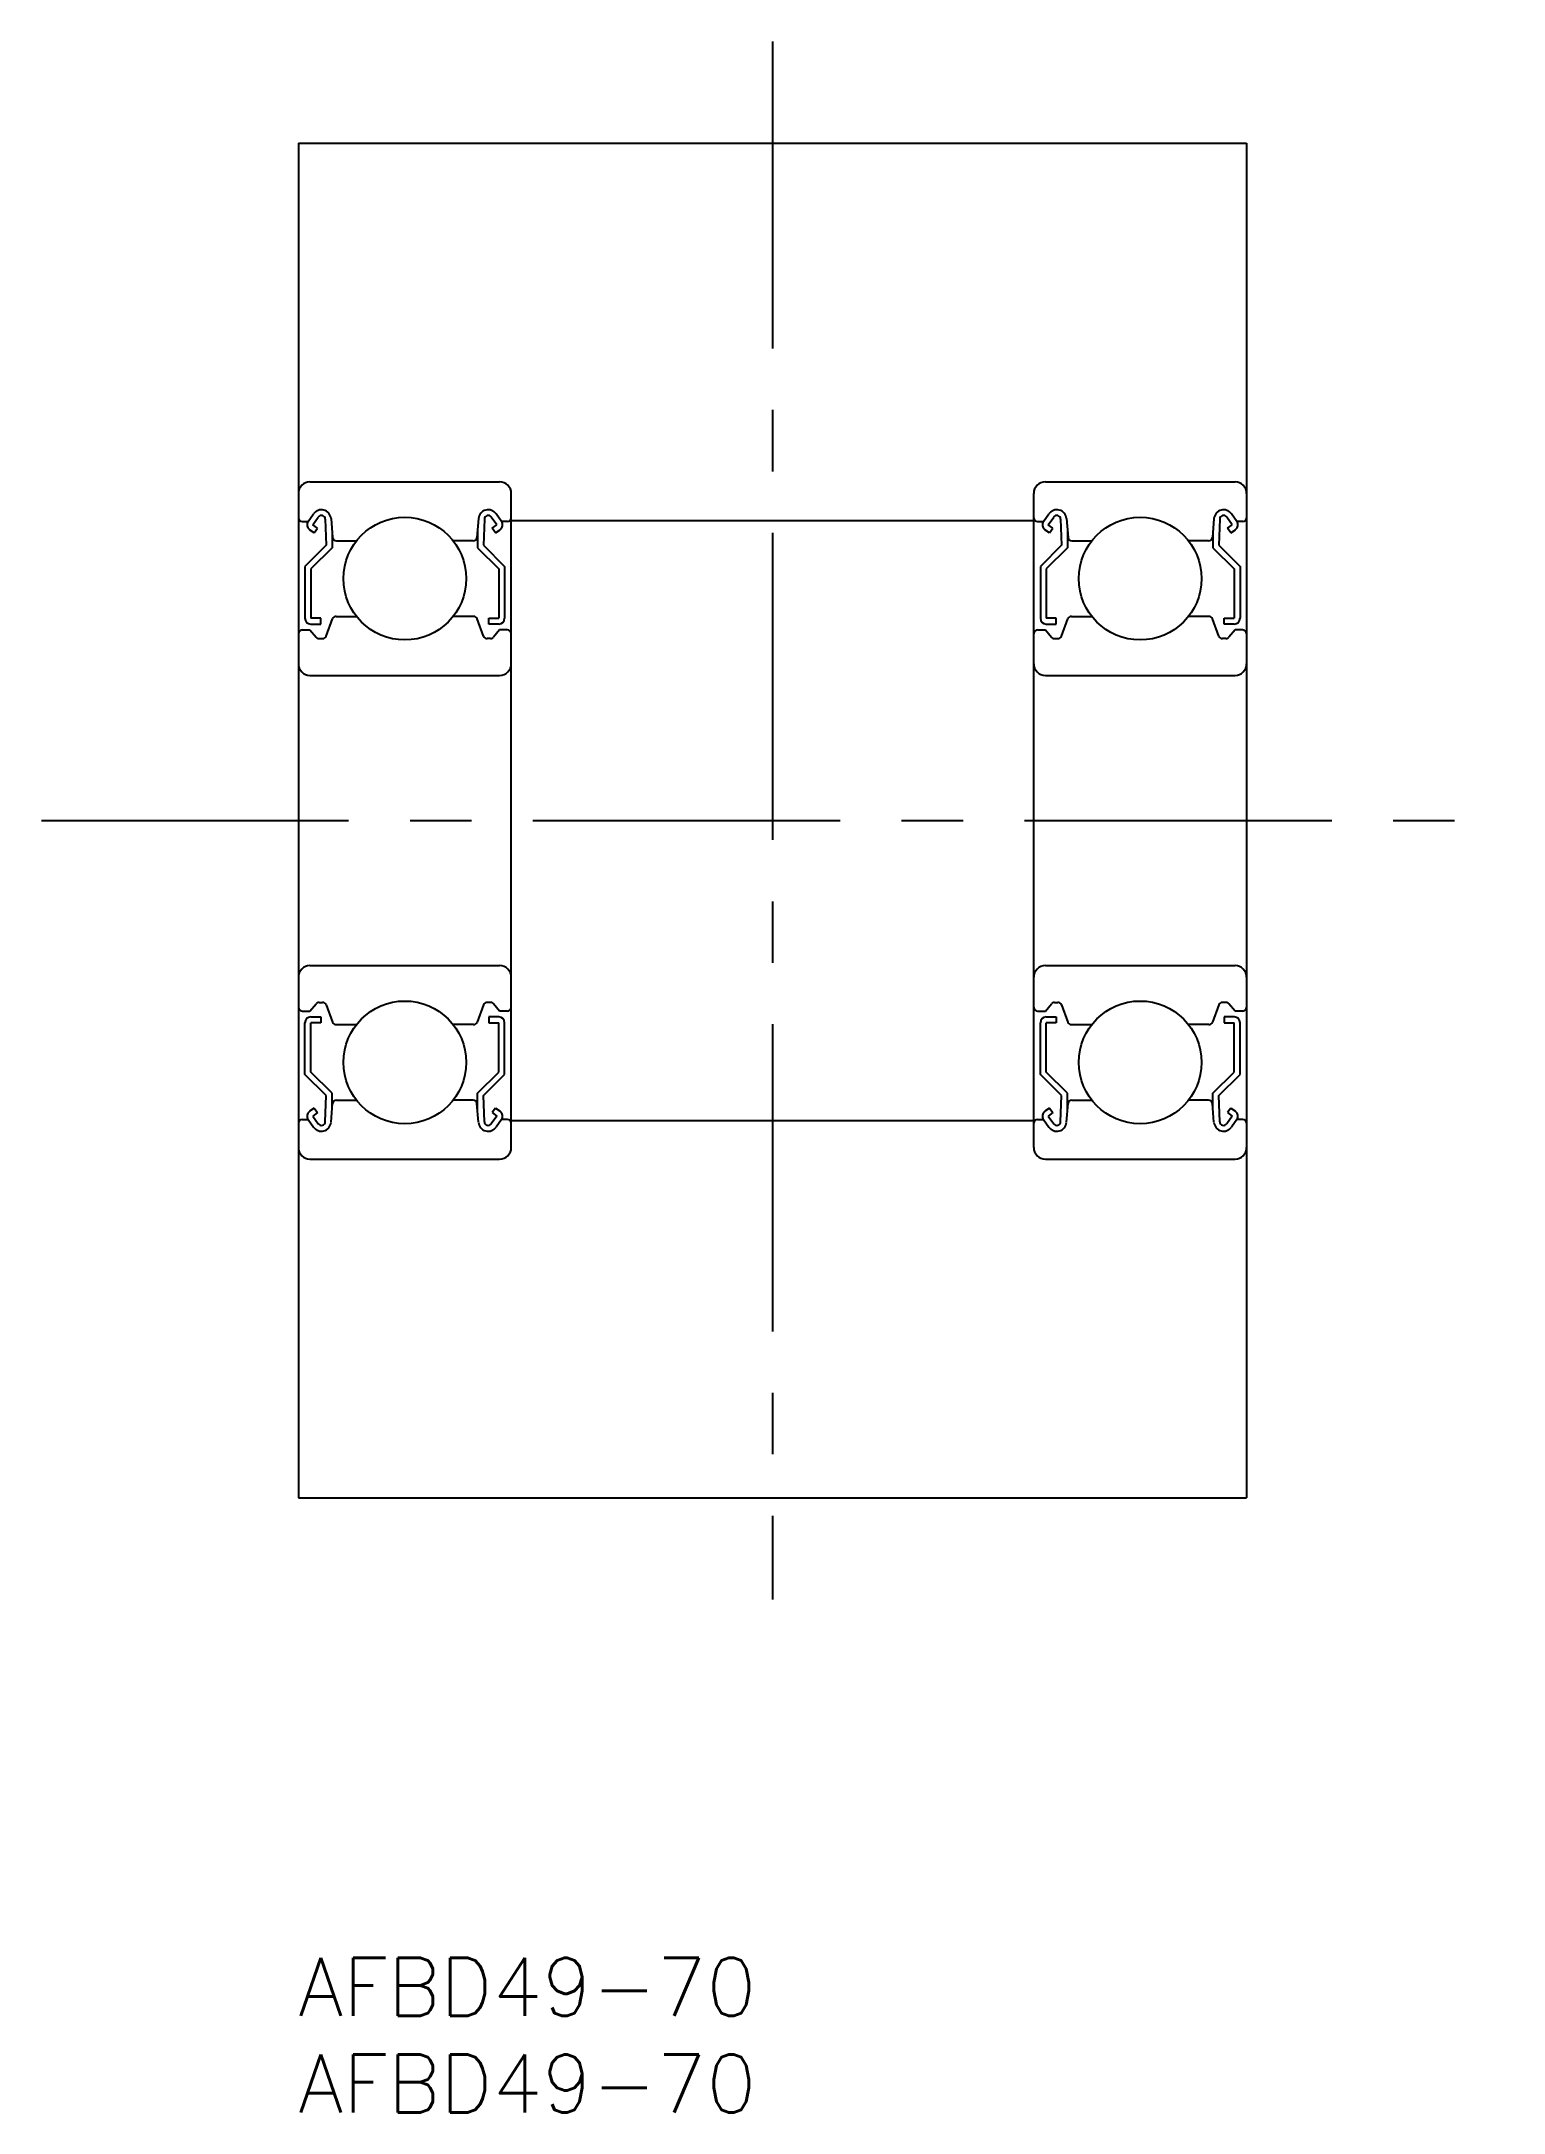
# Model space of a CAD drawing. Extents: x -13 to 62, y -8 to 99.
import ezdxf

# ---------------------------------------------------------------- set-up
doc = ezdxf.new("R2010")
doc.units = 0
doc.header["$LTSCALE"] = 0.5
doc.linetypes.add('CENTER', pattern=[50.8, 31.75, -6.35, 6.35, -6.35])
doc.layers.get('0').update_dxf_attribs({"linetype": 'CONTINUOUS'})
doc.layers.add('CENTER', color=1, linetype='CENTER')
doc.styles.get("Standard").update_dxf_attribs({"font": 'txt.shx', "height": 3, "bigfont": 'bigfont.shx'})

# ---------------------------------------------------------------- blocks, each defined once
blk = doc.blocks.new('*U8')
at = {"color": 7, "linetype": 'CONTINUOUS'}
blk.add_text('AFBD49-70', height=3, dxfattribs=at).set_placement((0, -3))
blk = doc.blocks.new('*U9')
at = {"color": 7, "linetype": 'CONTINUOUS'}
blk.add_text('AFBD49-70', height=3, dxfattribs=at).set_placement((0, -8))

msp = doc.modelspace()

# ---------------------------------------------------------------- linework, layer by layer
at = {"color": 7, "linetype": 'CONTINUOUS'}
for p, q in [((0, 93.78), (49, 93.78)), ((0, 93.78), (0, 23.78)), ((49, 93.78), (49, 23.78)), ((0.6, 76.28), (10.4, 76.28)), ((38.6, 76.28), (48.4, 76.28)), ((11, 41.88), (11, 75.68)), ((38, 41.88), (38, 75.68)), ((0.2, 74.23), (0.5, 74.23)), ((0.5, 74.23), (0.78, 74.63)), ((0.75, 74.06), (1.03, 74.46)), ((0.99, 73.89), (0.75, 74.06)), ((0.82, 73.64), (0.99, 73.89)), ((1.39, 74.35), (1.44, 73.01)), ((1.69, 74.39), (1.77, 73.41)), ((9.31, 74.39), (9.23, 73.41)), ((9.61, 74.35), (9.56, 73.01)), ((10.25, 74.06), (9.97, 74.46)), ((10.01, 73.89), (10.25, 74.06)), ((10.18, 73.64), (10.01, 73.89)), ((10.5, 74.23), (10.22, 74.63)), ((10.8, 74.23), (10.5, 74.23)), ((11, 74.28), (38, 74.28)), ((38.2, 74.23), (38.5, 74.23)), ((38.5, 74.23), (38.78, 74.63)), ((38.75, 74.06), (39.03, 74.46)), ((38.99, 73.89), (38.75, 74.06)), ((38.82, 73.64), (38.99, 73.89)), ((39.39, 74.35), (39.44, 73.01)), ((39.69, 74.39), (39.77, 73.41)), ((47.31, 74.39), (47.23, 73.41)), ((47.61, 74.35), (47.56, 73.01)), ((48.25, 74.06), (47.97, 74.46)), ((48.01, 73.89), (48.25, 74.06)), ((48.18, 73.64), (48.01, 73.89)), ((48.5, 74.23), (48.22, 74.63)), ((48.8, 74.23), (48.5, 74.23)), ((1.44, 73.01), (0.34, 71.91)), ((0.82, 73.64), (0.57, 73.81)), ((1.74, 72.88), (0.64, 71.78)), ((1.74, 73.75), (1.74, 72.88)), ((1.97, 73.23), (2.99, 73.23)), ((9.03, 73.23), (8.01, 73.23)), ((9.26, 73.75), (9.26, 72.88)), ((9.26, 72.88), (10.36, 71.78)), ((9.56, 73.01), (10.66, 71.91)), ((10.18, 73.64), (10.43, 73.81)), ((39.44, 73.01), (38.34, 71.91)), ((38.82, 73.64), (38.57, 73.81)), ((39.74, 72.88), (38.64, 71.78)), ((39.74, 73.75), (39.74, 72.88)), ((39.97, 73.23), (40.99, 73.23)), ((47.03, 73.23), (46.01, 73.23)), ((47.26, 73.75), (47.26, 72.88)), ((47.26, 72.88), (48.36, 71.78)), ((47.56, 73.01), (48.66, 71.91)), ((48.18, 73.64), (48.43, 73.81)), ((0.34, 71.91), (0.34, 69.23)), ((0.64, 71.78), (0.64, 69.23)), ((10.36, 71.78), (10.36, 69.23)), ((10.66, 71.91), (10.66, 69.23)), ((38.34, 71.91), (38.34, 69.23)), ((38.64, 71.78), (38.64, 69.23)), ((48.36, 71.78), (48.36, 69.23)), ((48.66, 71.91), (48.66, 69.23)), ((0.2, 68.63), (0.6, 68.63)), ((0.6, 68.63), (0.92, 68.25)), ((1.16, 69.23), (0.64, 69.23)), ((0.64, 68.93), (1.16, 68.93)), ((1.16, 68.93), (1.16, 69.23)), ((1.43, 68.31), (1.76, 69.2)), ((1.95, 69.33), (2.99, 69.33)), ((9.05, 69.33), (8.01, 69.33)), ((9.57, 68.31), (9.24, 69.2)), ((9.84, 69.23), (10.36, 69.23)), ((9.84, 68.93), (9.84, 69.23)), ((10.36, 68.93), (9.84, 68.93)), ((10.4, 68.63), (10.08, 68.25)), ((10.8, 68.63), (10.4, 68.63)), ((38.2, 68.63), (38.6, 68.63)), ((38.6, 68.63), (38.92, 68.25)), ((39.16, 69.23), (38.64, 69.23)), ((38.64, 68.93), (39.16, 68.93)), ((39.16, 68.93), (39.16, 69.23)), ((39.43, 68.31), (39.76, 69.2)), ((39.95, 69.33), (40.99, 69.33)), ((47.05, 69.33), (46.01, 69.33)), ((47.57, 68.31), (47.24, 69.2)), ((47.84, 69.23), (48.36, 69.23)), ((47.84, 68.93), (47.84, 69.23)), ((48.36, 68.93), (47.84, 68.93)), ((48.4, 68.63), (48.08, 68.25)), ((48.8, 68.63), (48.4, 68.63)), ((1.07, 68.18), (1.25, 68.18)), ((9.93, 68.18), (9.75, 68.18)), ((39.07, 68.18), (39.25, 68.18)), ((47.93, 68.18), (47.75, 68.18)), ((0.6, 66.28), (10.4, 66.28)), ((38.6, 66.28), (48.4, 66.28)), ((0.6, 51.28), (10.4, 51.28)), ((38.6, 51.28), (48.4, 51.28)), ((0.6, 48.93), (0.92, 49.31)), ((1.07, 49.38), (1.25, 49.38)), ((1.43, 49.25), (1.76, 48.36)), ((9.57, 49.25), (9.24, 48.36)), ((9.93, 49.38), (9.75, 49.38)), ((10.4, 48.93), (10.08, 49.31)), ((38.6, 48.93), (38.92, 49.31)), ((39.07, 49.38), (39.25, 49.38)), ((39.43, 49.25), (39.76, 48.36)), ((47.57, 49.25), (47.24, 48.36)), ((47.93, 49.38), (47.75, 49.38)), ((48.4, 48.93), (48.08, 49.31)), ((0.2, 48.93), (0.6, 48.93)), ((0.34, 45.66), (0.34, 48.33)), ((0.64, 48.63), (1.16, 48.63)), ((0.64, 45.78), (0.64, 48.33)), ((1.16, 48.33), (0.64, 48.33)), ((1.16, 48.63), (1.16, 48.33)), ((1.95, 48.23), (2.99, 48.23)), ((9.05, 48.23), (8.01, 48.23)), ((9.84, 48.63), (9.84, 48.33)), ((10.36, 48.63), (9.84, 48.63)), ((9.84, 48.33), (10.36, 48.33)), ((10.36, 45.78), (10.36, 48.33)), ((10.8, 48.93), (10.4, 48.93)), ((10.66, 45.66), (10.66, 48.33)), ((38.2, 48.93), (38.6, 48.93)), ((38.34, 45.66), (38.34, 48.33)), ((38.64, 48.63), (39.16, 48.63)), ((38.64, 45.78), (38.64, 48.33)), ((39.16, 48.33), (38.64, 48.33)), ((39.16, 48.63), (39.16, 48.33)), ((39.95, 48.23), (40.99, 48.23)), ((47.05, 48.23), (46.01, 48.23)), ((47.84, 48.63), (47.84, 48.33)), ((48.36, 48.63), (47.84, 48.63)), ((47.84, 48.33), (48.36, 48.33)), ((48.36, 45.78), (48.36, 48.33)), ((48.8, 48.93), (48.4, 48.93)), ((48.66, 45.66), (48.66, 48.33)), ((1.44, 44.56), (0.34, 45.66)), ((1.74, 44.68), (0.64, 45.78)), ((9.26, 44.68), (10.36, 45.78)), ((9.56, 44.56), (10.66, 45.66)), ((39.44, 44.56), (38.34, 45.66)), ((39.74, 44.68), (38.64, 45.78)), ((47.26, 44.68), (48.36, 45.78)), ((47.56, 44.56), (48.66, 45.66)), ((0.82, 43.92), (0.57, 43.75)), ((0.82, 43.92), (0.99, 43.68)), ((1.39, 43.21), (1.44, 44.56)), ((1.69, 43.18), (1.77, 44.15)), ((1.74, 43.81), (1.74, 44.68)), ((1.97, 44.33), (2.99, 44.33)), ((9.03, 44.33), (8.01, 44.33)), ((9.31, 43.18), (9.23, 44.15)), ((9.26, 43.81), (9.26, 44.68)), ((9.61, 43.21), (9.56, 44.56)), ((10.18, 43.92), (10.01, 43.68)), ((10.18, 43.92), (10.43, 43.75)), ((38.82, 43.92), (38.57, 43.75)), ((38.82, 43.92), (38.99, 43.68)), ((39.39, 43.21), (39.44, 44.56)), ((39.69, 43.18), (39.77, 44.15)), ((39.74, 43.81), (39.74, 44.68)), ((39.97, 44.33), (40.99, 44.33)), ((47.03, 44.33), (46.01, 44.33)), ((47.31, 43.18), (47.23, 44.15)), ((47.26, 43.81), (47.26, 44.68)), ((47.61, 43.21), (47.56, 44.56)), ((48.18, 43.92), (48.01, 43.68)), ((48.18, 43.92), (48.43, 43.75)), ((0.2, 43.33), (0.5, 43.33)), ((0.5, 43.33), (0.78, 42.93)), ((0.99, 43.68), (0.75, 43.5)), ((0.75, 43.5), (1.03, 43.1)), ((10.25, 43.5), (9.97, 43.1)), ((10.01, 43.68), (10.25, 43.5)), ((10.5, 43.33), (10.22, 42.93)), ((10.8, 43.33), (10.5, 43.33)), ((11, 43.28), (38, 43.28)), ((38.2, 43.33), (38.5, 43.33)), ((38.5, 43.33), (38.78, 42.93)), ((38.99, 43.68), (38.75, 43.5)), ((38.75, 43.5), (39.03, 43.1)), ((48.25, 43.5), (47.97, 43.1)), ((48.01, 43.68), (48.25, 43.5)), ((48.5, 43.33), (48.22, 42.93)), ((48.8, 43.33), (48.5, 43.33)), ((0.6, 41.28), (10.4, 41.28)), ((38.6, 41.28), (48.4, 41.28)), ((0, 23.78), (49, 23.78))]:
    msp.add_line(p, q, dxfattribs=at)
for centre in [(5.5, 71.28), (43.5, 71.28), (5.5, 46.28), (43.5, 46.28)]:
    msp.add_circle(centre, 3.17, dxfattribs=at)
for centre, radius, start, end in [((0.6, 75.68), 0.6, 90, 180), ((10.4, 75.68), 0.6, 0, 90), ((38.6, 75.68), 0.6, 90, 180), ((48.4, 75.68), 0.6, 0, 90), ((0.2, 74.43), 0.2, 180, 270), ((0.75, 74.06), 0.3, 144.9356, 235.0377), ((1.19, 74.34), 0.5, 5.065, 144.9356), ((1.19, 74.35), 0.2, 2.1312, 144.9367), ((9.81, 74.34), 0.5, 35.0644, 174.935), ((9.81, 74.35), 0.2, 35.0633, 177.8688), ((10.25, 74.06), 0.3, 304.9623, 35.0644), ((10.8, 74.43), 0.2, 270, 0), ((38.2, 74.43), 0.2, 180, 270), ((38.75, 74.06), 0.3, 144.9356, 235.0377), ((39.19, 74.34), 0.5, 5.065, 144.9356), ((39.19, 74.35), 0.2, 2.1312, 144.9367), ((47.81, 74.34), 0.5, 35.0644, 174.935), ((47.81, 74.35), 0.2, 35.0633, 177.8688), ((48.25, 74.06), 0.3, 304.9623, 35.0644), ((48.8, 74.43), 0.2, 270, 0), ((1.97, 73.43), 0.2, 185.065, 270), ((9.03, 73.43), 0.2, 270, 354.935), ((39.97, 73.43), 0.2, 185.065, 270), ((47.03, 73.43), 0.2, 270, 354.935), ((0.2, 68.43), 0.2, 90, 180), ((0.64, 69.23), 0.3, 180, 270), ((1.95, 69.13), 0.2, 90, 159.9703), ((9.05, 69.13), 0.2, 20.0297, 90), ((10.36, 69.23), 0.3, 270, 0), ((10.8, 68.43), 0.2, 0, 90), ((38.2, 68.43), 0.2, 90, 180), ((38.64, 69.23), 0.3, 180, 270), ((39.95, 69.13), 0.2, 90, 159.9703), ((47.05, 69.13), 0.2, 20.0297, 90), ((48.36, 69.23), 0.3, 270, 0), ((48.8, 68.43), 0.2, 0, 90), ((1.07, 68.38), 0.2, 219.997, 270), ((1.25, 68.38), 0.2, 270, 339.9703), ((9.75, 68.38), 0.2, 200.0297, 270), ((9.93, 68.38), 0.2, 270, 320.003), ((39.07, 68.38), 0.2, 219.997, 270), ((39.25, 68.38), 0.2, 270, 339.9703), ((47.75, 68.38), 0.2, 200.0297, 270), ((47.93, 68.38), 0.2, 270, 320.003), ((0.6, 66.88), 0.6, 180, 270), ((10.4, 66.88), 0.6, 270, 0), ((38.6, 66.88), 0.6, 180, 270), ((48.4, 66.88), 0.6, 270, 0), ((0.6, 50.68), 0.6, 90, 180), ((10.4, 50.68), 0.6, 0, 90), ((38.6, 50.68), 0.6, 90, 180), ((48.4, 50.68), 0.6, 0, 90), ((1.07, 49.18), 0.2, 90, 140.003), ((1.25, 49.18), 0.2, 20.0297, 90), ((9.75, 49.18), 0.2, 90, 159.9703), ((9.93, 49.18), 0.2, 39.997, 90), ((39.07, 49.18), 0.2, 90, 140.003), ((39.25, 49.18), 0.2, 20.0297, 90), ((47.75, 49.18), 0.2, 90, 159.9703), ((47.93, 49.18), 0.2, 39.997, 90), ((0.2, 49.13), 0.2, 180, 270), ((0.64, 48.33), 0.3, 90, 180), ((1.95, 48.43), 0.2, 200.0297, 270), ((9.05, 48.43), 0.2, 270, 339.9703), ((10.36, 48.33), 0.3, 0, 90), ((10.8, 49.13), 0.2, 270, 0), ((38.2, 49.13), 0.2, 180, 270), ((38.64, 48.33), 0.3, 90, 180), ((39.95, 48.43), 0.2, 200.0297, 270), ((47.05, 48.43), 0.2, 270, 339.9703), ((48.36, 48.33), 0.3, 0, 90), ((48.8, 49.13), 0.2, 270, 0), ((1.97, 44.13), 0.2, 90, 174.935), ((9.03, 44.13), 0.2, 5.065, 90), ((39.97, 44.13), 0.2, 90, 174.935), ((47.03, 44.13), 0.2, 5.065, 90), ((0.2, 43.13), 0.2, 90, 180), ((0.75, 43.5), 0.3, 124.9623, 215.0644), ((1.19, 43.22), 0.5, 215.0644, 354.935), ((1.19, 43.22), 0.2, 215.0633, 357.8688), ((9.81, 43.22), 0.5, 185.065, 324.9356), ((9.81, 43.22), 0.2, 182.1312, 324.9367), ((10.25, 43.5), 0.3, 324.9356, 55.0377), ((10.8, 43.13), 0.2, 0, 90), ((38.2, 43.13), 0.2, 90, 180), ((38.75, 43.5), 0.3, 124.9623, 215.0644), ((39.19, 43.22), 0.5, 215.0644, 354.935), ((39.19, 43.22), 0.2, 215.0633, 357.8688), ((47.81, 43.22), 0.5, 185.065, 324.9356), ((47.81, 43.22), 0.2, 182.1312, 324.9367), ((48.25, 43.5), 0.3, 324.9356, 55.0377), ((48.8, 43.13), 0.2, 0, 90), ((0.6, 41.88), 0.6, 180, 270), ((10.4, 41.88), 0.6, 270, 0), ((38.6, 41.88), 0.6, 180, 270), ((48.4, 41.88), 0.6, 270, 0)]:
    msp.add_arc(centre, radius, start, end, dxfattribs=at)
at = {"layer": 'CENTER', "color": 1, "linetype": 'CENTER'}
for p, q in [((24.5, 99.05), (24.5, 18.52)), ((-13.28, 58.78), (62.28, 58.78))]:
    msp.add_line(p, q, dxfattribs=at)

# ---------------------------------------------------------------- block references
at = {"color": 7, "linetype": 'CONTINUOUS'}
for name in ['*U8', '*U9']:
    msp.add_blockref(name, (0, 0), dxfattribs=at)

doc.saveas('drawing.dxf')
